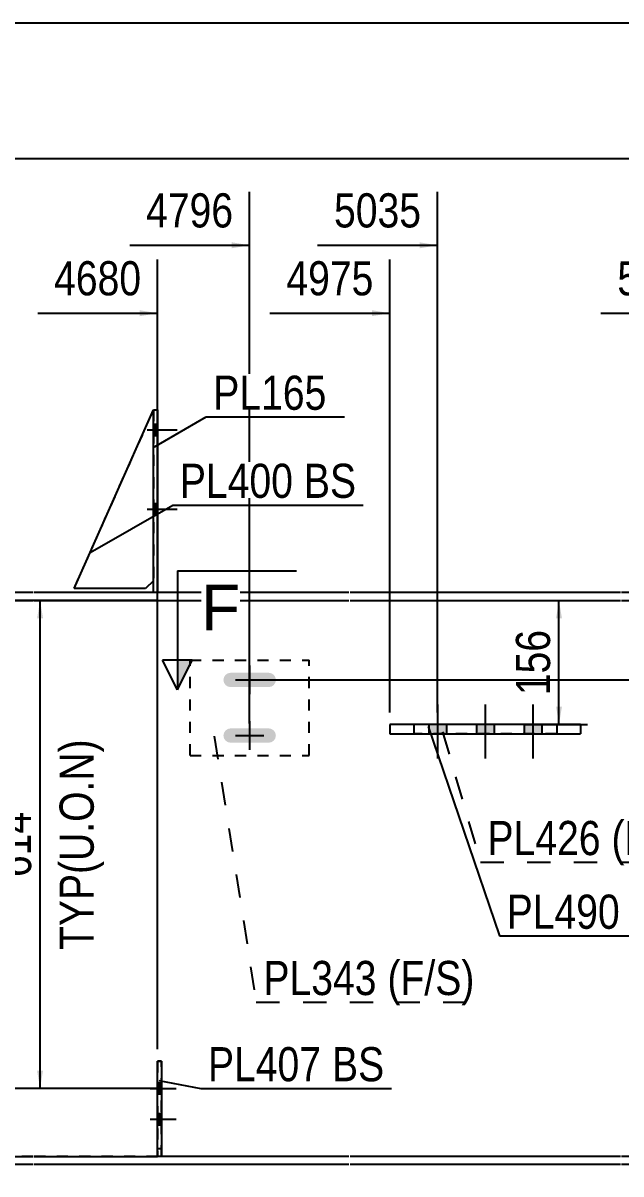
# Model space of a CAD drawing. Header units: millimetres. Extents: x -43 to 360, y -205 to 72.
# Drawn here: x 93.4 to 143.6, y -24.8 to 71.8 of the extents above; entities that cross this region are included whole.
import ezdxf

# ---------------------------------------------------------------- set-up
doc = ezdxf.new("R2010")
doc.units = ezdxf.units.MM
doc.linetypes.add('DXK_LINE_DOT1', pattern=[1.8814, 0.9407, -0.9407])
doc.linetypes.add('DXK_LINE_DOT2', pattern=[3.9198, 1.9599, -1.9599])
doc.styles.add('Arial', font='ARIAL.TTF', dxfattribs={"height": 0.2})
doc.styles.add('Arial Narrow', font='ARIALN.TTF', dxfattribs={"height": 0.2})

# ---------------------------------------------------------------- blocks, each defined once
blk = doc.blocks.new('Unknown-627019284-14518')
at = {"color": 5, "linetype": 'Continuous'}
blk.add_line((359.721, 71.812), (-40.279, 71.812), dxfattribs=at)
blk = doc.blocks.new('Part-627019284-8019 - 7994')
at = {"color": 2, "linetype": 'Continuous'}
for p, q in [((76.452, -24), (76.452, -23.333)), ((76.452, -23.333), (79.785, -23.333)), ((79.785, -24), (76.452, -24)), ((79.885, -23.333), (94.252, -23.333)), ((94.252, -24), (79.885, -24)), ((94.352, -23.333), (104.702, -23.333)), ((120.753, -24), (94.352, -24)), ((120.753, -23.333), (105.035, -23.333)), ((143.52, -23.333), (120.853, -23.333)), ((143.52, -24), (120.853, -24)), ((160.287, -23.333), (143.62, -23.333)), ((160.287, -24), (143.62, -24)), ((183.054, -23.333), (160.387, -23.333)), ((183.04, -24), (160.387, -24)), ((186.387, -24.134), (183.04, -24)), ((183.054, -23.333), (186.387, -23.467)), ((186.487, -23.999), (189.86, -24.135)), ((189.86, -24.135), (189.834, -24.801)), ((189.834, -24.801), (186.487, -24.667))]:
    blk.add_line(p, q, dxfattribs=at)
at = {"color": 7, "linetype": 'DXK_LINE_DOT1'}
blk.add_line((105.035, -23.333), (104.702, -23.333), dxfattribs=at)
blk = doc.blocks.new('Part-627019284-8011 - 7994')
at = {"color": 2, "linetype": 'Continuous'}
for p, q in [((76.452, 24), (76.452, 23.333)), ((79.785, 24), (76.452, 24)), ((76.452, 23.333), (79.785, 23.333)), ((94.252, 24), (79.885, 24)), ((79.885, 23.333), (94.252, 23.333)), ((120.753, 24), (94.352, 24)), ((94.352, 23.333), (120.753, 23.333)), ((143.52, 24), (120.853, 24)), ((120.853, 23.333), (143.52, 23.333)), ((160.287, 24), (143.62, 24)), ((143.62, 23.333), (160.287, 23.333)), ((163.72, 24), (160.387, 24)), ((160.387, 23.333), (163.72, 23.333)), ((163.72, 23.333), (163.72, 24))]:
    blk.add_line(p, q, dxfattribs=at)
blk = doc.blocks.new('Part-627019284-8094 - 7994')
at = {"color": 2, "linetype": 'Continuous'}
for p, q in [((97.685, 24.333), (104.352, 39.333)), ((103.685, 24.333), (97.685, 24.333)), ((104.352, 25), (103.685, 24.333))]:
    blk.add_line(p, q, dxfattribs=at)
at = {"color": 7, "linetype": 'DXK_LINE_DOT1'}
blk.add_line((104.352, 39.333), (104.352, 25), dxfattribs=at)
blk = doc.blocks.new('Part-627019284-8097 - 7994')
at = {"color": 2, "linetype": 'Continuous'}
for p, q in [((104.702, -23.333), (104.702, -15.333)), ((104.702, -15.333), (105.035, -15.333)), ((105.035, -15.333), (105.035, -23.333)), ((105.035, -23.333), (104.702, -23.333))]:
    blk.add_line(p, q, dxfattribs=at)
at = {"color": 7, "linetype": 'DXK_LINE_DOT1'}
blk.add_line((104.702, -22.667), (105.035, -22.667), dxfattribs=at)
blk = doc.blocks.new('Part-627019284-8100 - 7994')
at = {"color": 7, "linetype": 'DXK_LINE_DOT1'}
for p, q in [((104.702, -15.333), (104.702, -23.333)), ((105.035, -15.333), (104.702, -15.333)), ((105.035, -23.333), (105.035, -15.333))]:
    blk.add_line(p, q, dxfattribs=at)
blk = doc.blocks.new('Part-627019284-8037 - 7994')
at = {"color": 7, "linetype": 'DXK_LINE_DOT1'}
for p, q in [((107.42, 10.335), (107.42, 18.335)), ((107.42, 18.335), (117.42, 18.335)), ((117.42, 10.335), (117.42, 18.335)), ((107.42, 10.335), (117.42, 10.335))]:
    blk.add_line(p, q, dxfattribs=at)
blk = doc.blocks.new('Part-627019284-8042 - 7994')
at = {"color": 2, "linetype": 'Continuous'}
for p, q in [((104.352, 24), (104.352, 39.333)), ((104.352, 39.333), (104.685, 39.333)), ((104.685, 39.333), (104.685, 24))]:
    blk.add_line(p, q, dxfattribs=at)
at = {"color": 7, "linetype": 'DXK_LINE_DOT1'}
blk.add_line((104.685, 24), (104.352, 24), dxfattribs=at)
blk = doc.blocks.new('Part-627019284-8069 - 7994')
at = {"color": 7, "linetype": 'DXK_LINE_DOT1'}
for p, q in [((138.187, 12.933), (126.187, 12.933)), ((126.187, 12.933), (126.187, 12.133)), ((138.187, 12.933), (138.187, 12.133)), ((138.187, 12.133), (126.187, 12.133))]:
    blk.add_line(p, q, dxfattribs=at)
blk = doc.blocks.new('Part-627019284-8070 - 7994')
at = {"color": 2, "linetype": 'Continuous'}
for p, q in [((140.187, 12.933), (124.187, 12.933)), ((124.187, 12.933), (124.187, 12.133)), ((140.187, 12.933), (140.187, 12.133)), ((124.187, 12.133), (140.187, 12.133))]:
    blk.add_line(p, q, dxfattribs=at)
blk = doc.blocks.new('Part-627019284-8111 - 7994')
at = {"color": 7, "linetype": 'DXK_LINE_DOT1'}
for p, q in [((97.685, 24.333), (104.352, 39.333)), ((103.685, 24.333), (97.685, 24.333)), ((104.352, 25), (103.685, 24.333))]:
    blk.add_line(p, q, dxfattribs=at)
blk = doc.blocks.new('Part-627019284-8114 - 7994')
at = {"color": 7, "linetype": 'DXK_LINE_DOT1'}
for p, q in [((79.885, 23.333), (94.252, 23.333)), ((94.352, 23.333), (120.753, 23.333)), ((120.853, 23.333), (143.52, 23.333)), ((94.252, -23.333), (79.885, -23.333)), ((104.702, -23.333), (94.352, -23.333)), ((120.753, -23.333), (105.035, -23.333)), ((143.52, -23.333), (120.853, -23.333))]:
    blk.add_line(p, q, dxfattribs=at)
blk = doc.blocks.new('Bolt-627019284-8117 - 7994')
at = {"linetype": 'Continuous'}
for points in [[(114.574, 16.438), (114.62, 16.668), (114.574, 16.897), (114.444, 17.092), (114.25, 17.222), (114.02, 17.268), (110.82, 17.268), (110.59, 17.222), (110.396, 17.092), (110.266, 16.897), (110.22, 16.668), (110.266, 16.438), (110.396, 16.244), (110.59, 16.114), (110.82, 16.068), (114.02, 16.068), (114.25, 16.114), (114.444, 16.244)], [(114.574, 11.772), (114.62, 12.001), (114.574, 12.231), (114.444, 12.425), (114.25, 12.556), (114.02, 12.601), (110.82, 12.601), (110.59, 12.556), (110.396, 12.425), (110.266, 12.231), (110.22, 12.001), (110.266, 11.772), (110.396, 11.577), (110.59, 11.447), (110.82, 11.401), (114.02, 11.401), (114.25, 11.447), (114.444, 11.577)]]:
    blk.add_hatch(color=3, dxfattribs=at).paths.add_polyline_path(points)
at = {"color": 3, "linetype": 'Continuous'}
for p, q in [((112.42, 17.868), (112.42, 15.468)), ((111.22, 16.668), (113.62, 16.668)), ((112.42, 13.201), (112.42, 10.801)), ((111.22, 12.001), (113.62, 12.001))]:
    blk.add_line(p, q, dxfattribs=at)
blk = doc.blocks.new('Bolt-627019284-8132 - 7994')
at = {"linetype": 'Continuous'}
for points in [[(104.685, 37.2), (104.685, 38.133), (104.352, 38.133), (104.352, 37.2)], [(104.685, 37.2), (104.685, 38.133), (104.352, 38.133), (104.352, 37.2)], [(104.685, 37.2), (104.685, 38.133), (104.352, 38.133), (104.352, 37.2)], [(104.685, 30.533), (104.685, 31.467), (104.352, 31.467), (104.352, 30.533)], [(104.685, 30.533), (104.685, 31.467), (104.352, 31.467), (104.352, 30.533)], [(104.685, 30.533), (104.685, 31.467), (104.352, 31.467), (104.352, 30.533)]]:
    blk.add_hatch(color=3, dxfattribs=at).paths.add_polyline_path(points)
at = {"color": 3, "linetype": 'Continuous'}
for p, q in [((104.352, 38.133), (104.685, 38.133)), ((104.352, 38.133), (104.685, 38.133)), ((104.352, 38.133), (104.685, 38.133)), ((103.818, 37.667), (106.352, 37.667)), ((103.818, 37.667), (106.352, 37.667)), ((103.818, 37.667), (106.352, 37.667)), ((104.352, 37.2), (104.685, 37.2)), ((104.352, 37.2), (104.685, 37.2)), ((104.352, 37.2), (104.685, 37.2)), ((103.818, 31), (106.352, 31)), ((103.818, 31), (106.352, 31)), ((103.818, 31), (106.352, 31)), ((104.352, 31.467), (104.685, 31.467)), ((104.352, 31.467), (104.685, 31.467)), ((104.352, 31.467), (104.685, 31.467)), ((104.352, 30.533), (104.685, 30.533)), ((104.352, 30.533), (104.685, 30.533)), ((104.352, 30.533), (104.685, 30.533))]:
    blk.add_line(p, q, dxfattribs=at)
blk = doc.blocks.new('Bolt-627019284-8152 - 7994')
at = {"color": 3, "linetype": 'DXK_LINE_DOT2'}
for p, q in [((128.187, 14.6), (128.187, 10.067)), ((132.187, 14.6), (132.187, 10.067)), ((136.187, 14.6), (136.187, 10.067)), ((127.453, 12.933), (127.453, 12.133)), ((128.92, 12.933), (128.92, 12.133)), ((131.453, 12.933), (131.453, 12.133)), ((132.92, 12.933), (132.92, 12.133)), ((135.453, 12.933), (135.453, 12.133)), ((136.92, 12.933), (136.92, 12.133))]:
    blk.add_line(p, q, dxfattribs=at)
blk = doc.blocks.new('Bolt-627019284-8153 - 7994')
at = {"linetype": 'Continuous'}
for points in [[(128.92, 12.933), (127.453, 12.933), (127.453, 12.133), (128.92, 12.133)], [(132.92, 12.933), (131.453, 12.933), (131.453, 12.133), (132.92, 12.133)], [(136.92, 12.933), (135.453, 12.933), (135.453, 12.133), (136.92, 12.133)]]:
    blk.add_hatch(color=3, dxfattribs=at).paths.add_polyline_path(points)
at = {"color": 3, "linetype": 'Continuous'}
for p, q in [((128.187, 14.6), (128.187, 10.067)), ((132.187, 14.6), (132.187, 10.067)), ((136.187, 14.6), (136.187, 10.067)), ((127.453, 12.933), (127.453, 12.133)), ((128.92, 12.933), (128.92, 12.133)), ((131.453, 12.933), (131.453, 12.133)), ((132.92, 12.933), (132.92, 12.133)), ((135.453, 12.933), (135.453, 12.133)), ((136.92, 12.933), (136.92, 12.133))]:
    blk.add_line(p, q, dxfattribs=at)
blk = doc.blocks.new('Bolt-627019284-8172 - 7994')
at = {"linetype": 'Continuous'}
for points in [[(105.035, -18.081), (105.035, -17.148), (104.702, -17.148), (104.702, -18.081)], [(105.035, -20.667), (105.035, -19.733), (104.702, -19.733), (104.702, -20.667)]]:
    blk.add_hatch(color=3, dxfattribs=at).paths.add_polyline_path(points)
at = {"color": 3, "linetype": 'Continuous'}
for p, q in [((104.702, -17.148), (105.035, -17.148)), ((104.068, -17.615), (106.268, -17.615)), ((104.702, -18.081), (105.035, -18.081)), ((104.068, -20.2), (106.268, -20.2)), ((104.702, -19.733), (105.035, -19.733)), ((104.702, -20.667), (105.035, -20.667))]:
    blk.add_line(p, q, dxfattribs=at)
blk = doc.blocks.new('Bolt-627019284-8175 - 7994')
at = {"color": 3, "linetype": 'DXK_LINE_DOT2'}
for p, q in [((104.702, -17.148), (105.035, -17.148)), ((104.068, -17.615), (106.268, -17.615)), ((104.702, -18.081), (105.035, -18.081)), ((104.068, -20.2), (106.268, -20.2)), ((104.702, -19.733), (105.035, -19.733)), ((104.702, -20.667), (105.035, -20.667))]:
    blk.add_line(p, q, dxfattribs=at)
blk = doc.blocks.new('StraightDimension-627019284-19523 - 7994')
at = {"linetype": 'Continuous'}
blk.add_hatch(color=7, dxfattribs=at).paths.add_polyline_path([(122.687, 47.704), (124.187, 47.454), (122.687, 47.204)])
at = {"color": 7, "linetype": 'Continuous'}
for p, q in [((124.187, 13.933), (124.187, 51.954)), ((114.124, 47.454), (124.187, 47.454))]:
    blk.add_line(p, q, dxfattribs=at)
at = {"color": 0}
blk.add_wipeout([(123.412, 48.354), (123.412, 52.554), (114.899, 52.554), (114.899, 48.354)], dxfattribs=at)
at = {"color": 3, "style": 'Arial Narrow'}
blk.add_text('4975', height=2.8633, dxfattribs=at).set_placement((115.499, 48.954))
blk = doc.blocks.new('StraightDimension-627019284-19522 - 7994')
at = {"linetype": 'Continuous'}
blk.add_hatch(color=7, dxfattribs=at).paths.add_polyline_path([(126.687, 53.404), (128.187, 53.154), (126.687, 52.904)])
at = {"color": 7, "linetype": 'Continuous'}
for p, q in [((128.187, 13.933), (128.187, 57.654)), ((118.124, 53.154), (128.187, 53.154))]:
    blk.add_line(p, q, dxfattribs=at)
at = {"color": 0}
blk.add_wipeout([(127.412, 54.054), (127.412, 58.254), (118.899, 58.254), (118.899, 54.054)], dxfattribs=at)
at = {"color": 3, "style": 'Arial Narrow'}
blk.add_text('5035', height=2.8633, dxfattribs=at).set_placement((119.499, 54.654))
blk = doc.blocks.new('StraightDimension-627019284-16440 - 7994')
at = {"linetype": 'Continuous'}
for points in [[(94.587, 21.833), (94.837, 23.333), (95.087, 21.833)], [(95.087, -16.115), (94.837, -17.615), (94.587, -16.115)]]:
    blk.add_hatch(color=7, dxfattribs=at).paths.add_polyline_path(points)
at = {"color": 7, "linetype": 'Continuous'}
for p, q in [((104.652, 23.333), (92.587, 23.333)), ((94.837, -17.615), (94.837, 23.333)), ((104.652, -17.615), (92.587, -17.615))]:
    blk.add_line(p, q, dxfattribs=at)
at = {"color": 0, "linetype": 'Continuous'}
blk.add_wipeout([(99.937, 12.313), (95.737, 12.313), (95.737, -6.594), (99.937, -6.594)], dxfattribs=at)
at = {"color": 3, "linetype": 'Continuous', "style": 'Arial Narrow'}
blk.add_text('TYP(U.O.N)', height=2.8633, rotation=90.00021, dxfattribs=at).set_placement((99.337, -5.994))
at = {"color": 0}
blk.add_wipeout([(94.687, 6.202), (90.487, 6.202), (90.487, -0.483), (94.687, -0.483)], dxfattribs=at)
at = {"color": 3, "style": 'Arial Narrow'}
blk.add_text('614', height=2.8633, rotation=90.00021, dxfattribs=at).set_placement((94.087, 0.117))
blk = doc.blocks.new('StraightDimension-627019284-15319 - 7994')
at = {"color": 7, "linetype": 'Continuous'}
blk.add_line((-2.587, 60.441), (317.963, 60.441), dxfattribs=at)
blk = doc.blocks.new('StraightDimension-627019284-15431 - 7994')
at = {"linetype": 'Continuous'}
for points in [[(138.121, 21.833), (138.371, 23.333), (138.621, 21.833)], [(138.621, 14.433), (138.371, 12.933), (138.121, 14.433)]]:
    blk.add_hatch(color=7, dxfattribs=at).paths.add_polyline_path(points)
at = {"color": 7, "linetype": 'Continuous'}
for p, q in [((135.385, 23.333), (140.771, 23.333)), ((138.371, 12.933), (138.371, 23.333)), ((135.385, 12.933), (140.771, 12.933))]:
    blk.add_line(p, q, dxfattribs=at)
at = {"color": 0}
blk.add_wipeout([(138.221, 21.476), (134.021, 21.476), (134.021, 14.791), (138.221, 14.791)], dxfattribs=at)
at = {"color": 3, "style": 'Arial Narrow'}
blk.add_text('156', height=2.8633, rotation=90.00021, dxfattribs=at).set_placement((137.621, 15.391))
blk = doc.blocks.new('StraightDimension-627019284-15549 - 7994')
at = {"linetype": 'Continuous'}
for points in [[(166.035, 21.833), (166.285, 23.333), (166.535, 21.833)], [(166.535, 18.168), (166.285, 16.668), (166.035, 18.168)]]:
    blk.add_hatch(color=7, dxfattribs=at).paths.add_polyline_path(points)
at = {"color": 7, "linetype": 'Continuous'}
for p, q in [((165.619, 23.333), (164.035, 23.333)), ((166.285, 16.668), (166.285, 23.333)), ((113.42, 16.668), (168.685, 16.668))]:
    blk.add_line(p, q, dxfattribs=at)
at = {"color": 0}
blk.add_wipeout([(166.135, 23.343), (161.935, 23.343), (161.935, 16.658), (166.135, 16.658)], dxfattribs=at)
at = {"color": 3, "style": 'Arial Narrow'}
blk.add_text('100', height=2.8633, rotation=90.00021, dxfattribs=at).set_placement((165.535, 17.258))
blk = doc.blocks.new('StraightDimension-627019284-19521 - 7994')
at = {"linetype": 'Continuous'}
blk.add_hatch(color=7, dxfattribs=at).paths.add_polyline_path([(150.454, 47.704), (151.954, 47.454), (150.454, 47.204)])
at = {"color": 7, "linetype": 'Continuous'}
for p, q in [((151.954, 13.001), (151.954, 51.954)), ((141.891, 47.454), (151.954, 47.454))]:
    blk.add_line(p, q, dxfattribs=at)
at = {"color": 0}
blk.add_wipeout([(151.179, 48.354), (151.179, 52.554), (142.666, 52.554), (142.666, 48.354)], dxfattribs=at)
at = {"color": 3, "style": 'Arial Narrow'}
blk.add_text('5396', height=2.8633, dxfattribs=at).set_placement((143.266, 48.954))
blk = doc.blocks.new('StraightDimension-627019284-19524 - 7994')
at = {"linetype": 'Continuous'}
blk.add_hatch(color=7, dxfattribs=at).paths.add_polyline_path([(110.92, 53.404), (112.42, 53.154), (110.92, 52.904)])
at = {"color": 7, "linetype": 'Continuous'}
for p, q in [((112.42, 13.001), (112.42, 57.654)), ((102.358, 53.154), (112.42, 53.154))]:
    blk.add_line(p, q, dxfattribs=at)
at = {"color": 0}
blk.add_wipeout([(111.645, 54.054), (111.645, 58.254), (103.133, 58.254), (103.133, 54.054)], dxfattribs=at)
at = {"color": 3, "style": 'Arial Narrow'}
blk.add_text('4796', height=2.8633, dxfattribs=at).set_placement((103.733, 54.654))
blk = doc.blocks.new('StraightDimension-627019284-19525 - 7994')
at = {"linetype": 'Continuous'}
blk.add_hatch(color=7, dxfattribs=at).paths.add_polyline_path([(103.202, 47.704), (104.702, 47.454), (103.202, 47.204)])
at = {"color": 7, "linetype": 'Continuous'}
for p, q in [((104.702, -14.333), (104.702, 51.954)), ((94.639, 47.454), (104.702, 47.454))]:
    blk.add_line(p, q, dxfattribs=at)
at = {"color": 0}
blk.add_wipeout([(103.927, 48.354), (103.927, 52.554), (95.414, 52.554), (95.414, 48.354)], dxfattribs=at)
at = {"color": 3, "style": 'Arial Narrow'}
blk.add_text('4680', height=2.8633, dxfattribs=at).set_placement((96.014, 48.954))
blk = doc.blocks.new('Mark-627019284-22057 - 7994')
at = {"color": 7, "linetype": 'Continuous'}
for p, q in [((104.438, 36.247), (108.768, 38.747)), ((108.768, 38.747), (120.372, 38.747))]:
    blk.add_line(p, q, dxfattribs=at)
at = {"color": 0}
blk.add_wipeout([(118.872, 39.347), (118.872, 42.347), (109.368, 42.347), (109.368, 39.347)], dxfattribs=at)
blk.add_wipeout([(118.872, 39.347), (118.872, 42.347), (109.368, 42.347), (109.368, 39.347)], dxfattribs=at)
at = {"color": 3, "style": 'Arial Narrow'}
blk.add_text('PL165', height=2.8633, dxfattribs=at).set_placement((109.368, 39.347))
blk = doc.blocks.new('MarkSet-627019284-21973 - 7994')
at = {"color": 7, "linetype": 'Continuous'}
for p, q in [((99.038, 27.353), (105.966, 31.353)), ((105.966, 31.353), (121.953, 31.353))]:
    blk.add_line(p, q, dxfattribs=at)
at = {"color": 0}
for points in [[(116.07, 31.953), (116.07, 34.953), (106.566, 34.953), (106.566, 31.953)], [(121.353, 31.953), (121.353, 34.953), (116.97, 34.953), (116.97, 31.953)]]:
    blk.add_wipeout(points, dxfattribs=at)
for points in [[(116.07, 31.953), (116.07, 34.953), (106.566, 34.953), (106.566, 31.953)], [(121.353, 31.953), (121.353, 34.953), (116.97, 34.953), (116.97, 31.953)]]:
    blk.add_wipeout(points, dxfattribs=at)
at = {"color": 3, "style": 'Arial Narrow'}
for s, p in [('PL400', (106.566, 31.953)), ('BS', (116.97, 31.953))]:
    blk.add_text(s, height=2.8633, dxfattribs=at).set_placement(p)
blk = doc.blocks.new('SectionMark-627019284-20310 - 7994')
at = {"linetype": 'Continuous'}
for points in [[(106.36, 18.333), (107.61, 18.333), (106.36, 15.833)], [(163.046, 18.333), (164.296, 18.333), (164.296, 15.833)]]:
    blk.add_hatch(color=30, dxfattribs=at).paths.add_polyline_path(points)
at = {"color": 30, "linetype": 'Continuous'}
for p, q in [((106.36, 25.833), (116.36, 25.833)), ((106.36, 25.833), (106.36, 15.833)), ((164.296, 25.833), (154.296, 25.833)), ((164.296, 25.833), (164.296, 15.833)), ((106.36, 15.833), (105.11, 18.333)), ((107.61, 18.333), (105.11, 18.333)), ((106.36, 15.833), (107.61, 18.333)), ((163.046, 18.333), (165.546, 18.333)), ((164.296, 15.833), (163.046, 18.333)), ((165.546, 18.333), (164.296, 15.833))]:
    blk.add_line(p, q, dxfattribs=at)
at = {"color": 0, "linetype": 'Continuous'}
for points in [[(111.617, 20.833), (111.617, 24.833), (108.36, 24.833), (108.36, 20.833)], [(162.296, 20.833), (162.296, 24.833), (159.038, 24.833), (159.038, 20.833)]]:
    blk.add_wipeout(points, dxfattribs=at)
at = {"color": 96, "linetype": 'Continuous', "style": 'Arial'}
for p in [(108.36, 20.833), (159.038, 20.833)]:
    blk.add_text('F', height=3.82, dxfattribs=at).set_placement(p)
blk = doc.blocks.new('MarkSet-627019284-21829 - 7994')
at = {"color": 7, "linetype": 'Continuous'}
for p, q in [((104.788, -16.953), (108.323, -17.617)), ((108.323, -17.617), (124.31, -17.617))]:
    blk.add_line(p, q, dxfattribs=at)
at = {"color": 0}
for points in [[(118.427, -17.017), (118.427, -14.017), (108.923, -14.017), (108.923, -17.017)], [(123.71, -17.017), (123.71, -14.017), (119.327, -14.017), (119.327, -17.017)]]:
    blk.add_wipeout(points, dxfattribs=at)
for points in [[(118.427, -17.017), (118.427, -14.017), (108.923, -14.017), (108.923, -17.017)], [(123.71, -17.017), (123.71, -14.017), (119.327, -14.017), (119.327, -17.017)]]:
    blk.add_wipeout(points, dxfattribs=at)
at = {"color": 3, "style": 'Arial Narrow'}
for s, p in [('PL407', (108.923, -17.017)), ('BS', (119.327, -17.017))]:
    blk.add_text(s, height=2.8633, dxfattribs=at).set_placement(p)
blk = doc.blocks.new('Mark-627019284-22081 - 7994')
at = {"color": 7, "linetype": 'Continuous'}
for p, q in [((127.406, 12.754), (133.382, -4.817)), ((133.382, -4.817), (152.65, -4.817))]:
    blk.add_line(p, q, dxfattribs=at)
at = {"color": 0}
for points in [[(143.486, -4.217), (143.486, -1.217), (133.982, -1.217), (133.982, -4.217)], [(152.05, -4.217), (152.05, -1.217), (144.386, -1.217), (144.386, -4.217)]]:
    blk.add_wipeout(points, dxfattribs=at)
for points in [[(143.486, -4.217), (143.486, -1.217), (133.982, -1.217), (133.982, -4.217)], [(152.05, -4.217), (152.05, -1.217), (144.386, -1.217), (144.386, -4.217)]]:
    blk.add_wipeout(points, dxfattribs=at)
at = {"color": 3, "style": 'Arial Narrow'}
for s, p in [('PL490', (133.982, -4.217)), ('(N/', (144.386, -4.217)), ('S)', (148.766, -4.217))]:
    blk.add_text(s, height=2.8633, dxfattribs=at).set_placement(p)
blk = doc.blocks.new('Mark-627019284-22042 - 7994')
at = {"color": 7, "linetype": 'DXK_LINE_DOT2'}
for p, q in [((109.439, 11.954), (112.975, -10.381)), ((112.975, -10.381), (131.877, -10.381))]:
    blk.add_line(p, q, dxfattribs=at)
at = {"color": 0}
for points in [[(123.079, -9.781), (123.079, -6.781), (113.575, -6.781), (113.575, -9.781)], [(131.277, -9.781), (131.277, -6.781), (123.979, -6.781), (123.979, -9.781)]]:
    blk.add_wipeout(points, dxfattribs=at)
for points in [[(123.079, -9.781), (123.079, -6.781), (113.575, -6.781), (113.575, -9.781)], [(131.277, -9.781), (131.277, -6.781), (123.979, -6.781), (123.979, -9.781)]]:
    blk.add_wipeout(points, dxfattribs=at)
at = {"color": 3, "style": 'Arial Narrow'}
for s, p in [('PL343', (113.575, -9.781)), ('(F/', (123.979, -9.781)), ('S)', (127.993, -9.781))]:
    blk.add_text(s, height=2.8633, dxfattribs=at).set_placement(p)
blk = doc.blocks.new('Mark-627019284-22078 - 7994')
at = {"color": 7, "linetype": 'DXK_LINE_DOT2'}
for p, q in [((128.606, 12.313), (131.773, 1.368)), ((131.773, 1.368), (150.675, 1.368))]:
    blk.add_line(p, q, dxfattribs=at)
at = {"color": 0}
for points in [[(141.877, 1.968), (141.877, 4.968), (132.373, 4.968), (132.373, 1.968)], [(150.075, 1.968), (150.075, 4.968), (142.777, 4.968), (142.777, 1.968)]]:
    blk.add_wipeout(points, dxfattribs=at)
for points in [[(141.877, 1.968), (141.877, 4.968), (132.373, 4.968), (132.373, 1.968)], [(150.075, 1.968), (150.075, 4.968), (142.777, 4.968), (142.777, 1.968)]]:
    blk.add_wipeout(points, dxfattribs=at)
at = {"color": 3, "style": 'Arial Narrow'}
for s, p in [('PL426', (132.373, 1.968)), ('(F/', (142.777, 1.968)), ('S)', (146.791, 1.968))]:
    blk.add_text(s, height=2.8633, dxfattribs=at).set_placement(p)

msp = doc.modelspace()

# ---------------------------------------------------------------- block references
for name in ['Unknown-627019284-14518', 'Part-627019284-8094 - 7994', 'Part-627019284-8111 - 7994', 'Part-627019284-8042 - 7994', 'Bolt-627019284-8132 - 7994', 'Part-627019284-8114 - 7994', 'Part-627019284-8011 - 7994', 'Part-627019284-8037 - 7994', 'Bolt-627019284-8117 - 7994', 'Bolt-627019284-8152 - 7994', 'Bolt-627019284-8153 - 7994', 'Part-627019284-8070 - 7994', 'Part-627019284-8069 - 7994', 'Part-627019284-8097 - 7994', 'Part-627019284-8100 - 7994', 'Bolt-627019284-8172 - 7994', 'Bolt-627019284-8175 - 7994', 'Part-627019284-8019 - 7994']:
    msp.add_blockref(name, (0, 0))

# ---------------------------------------------------------------- next in the draw order: block references
for name in ['StraightDimension-627019284-19523 - 7994', 'StraightDimension-627019284-16440 - 7994']:
    msp.add_blockref(name, (0, 0))

# ---------------------------------------------------------------- next in the draw order: block references
msp.add_blockref('StraightDimension-627019284-19522 - 7994', (0, 0))

# ---------------------------------------------------------------- next in the draw order: block references
msp.add_blockref('StraightDimension-627019284-15319 - 7994', (0, 0))

# ---------------------------------------------------------------- next in the draw order: block references
for name in ['StraightDimension-627019284-19524 - 7994', 'StraightDimension-627019284-15431 - 7994']:
    msp.add_blockref(name, (0, 0))

# ---------------------------------------------------------------- next in the draw order: block references
for name in ['StraightDimension-627019284-19525 - 7994', 'StraightDimension-627019284-15549 - 7994']:
    msp.add_blockref(name, (0, 0))

# ---------------------------------------------------------------- next in the draw order: block references
for name in ['StraightDimension-627019284-19521 - 7994', 'Mark-627019284-22057 - 7994', 'MarkSet-627019284-21973 - 7994', 'MarkSet-627019284-21829 - 7994']:
    msp.add_blockref(name, (0, 0))

# ---------------------------------------------------------------- next in the draw order: block references
for name in ['SectionMark-627019284-20310 - 7994', 'Mark-627019284-22081 - 7994']:
    msp.add_blockref(name, (0, 0))

# ---------------------------------------------------------------- next in the draw order: block references
msp.add_blockref('Mark-627019284-22042 - 7994', (0, 0))

# ---------------------------------------------------------------- next in the draw order: block references
msp.add_blockref('Mark-627019284-22078 - 7994', (0, 0))

doc.saveas('drawing.dxf')
